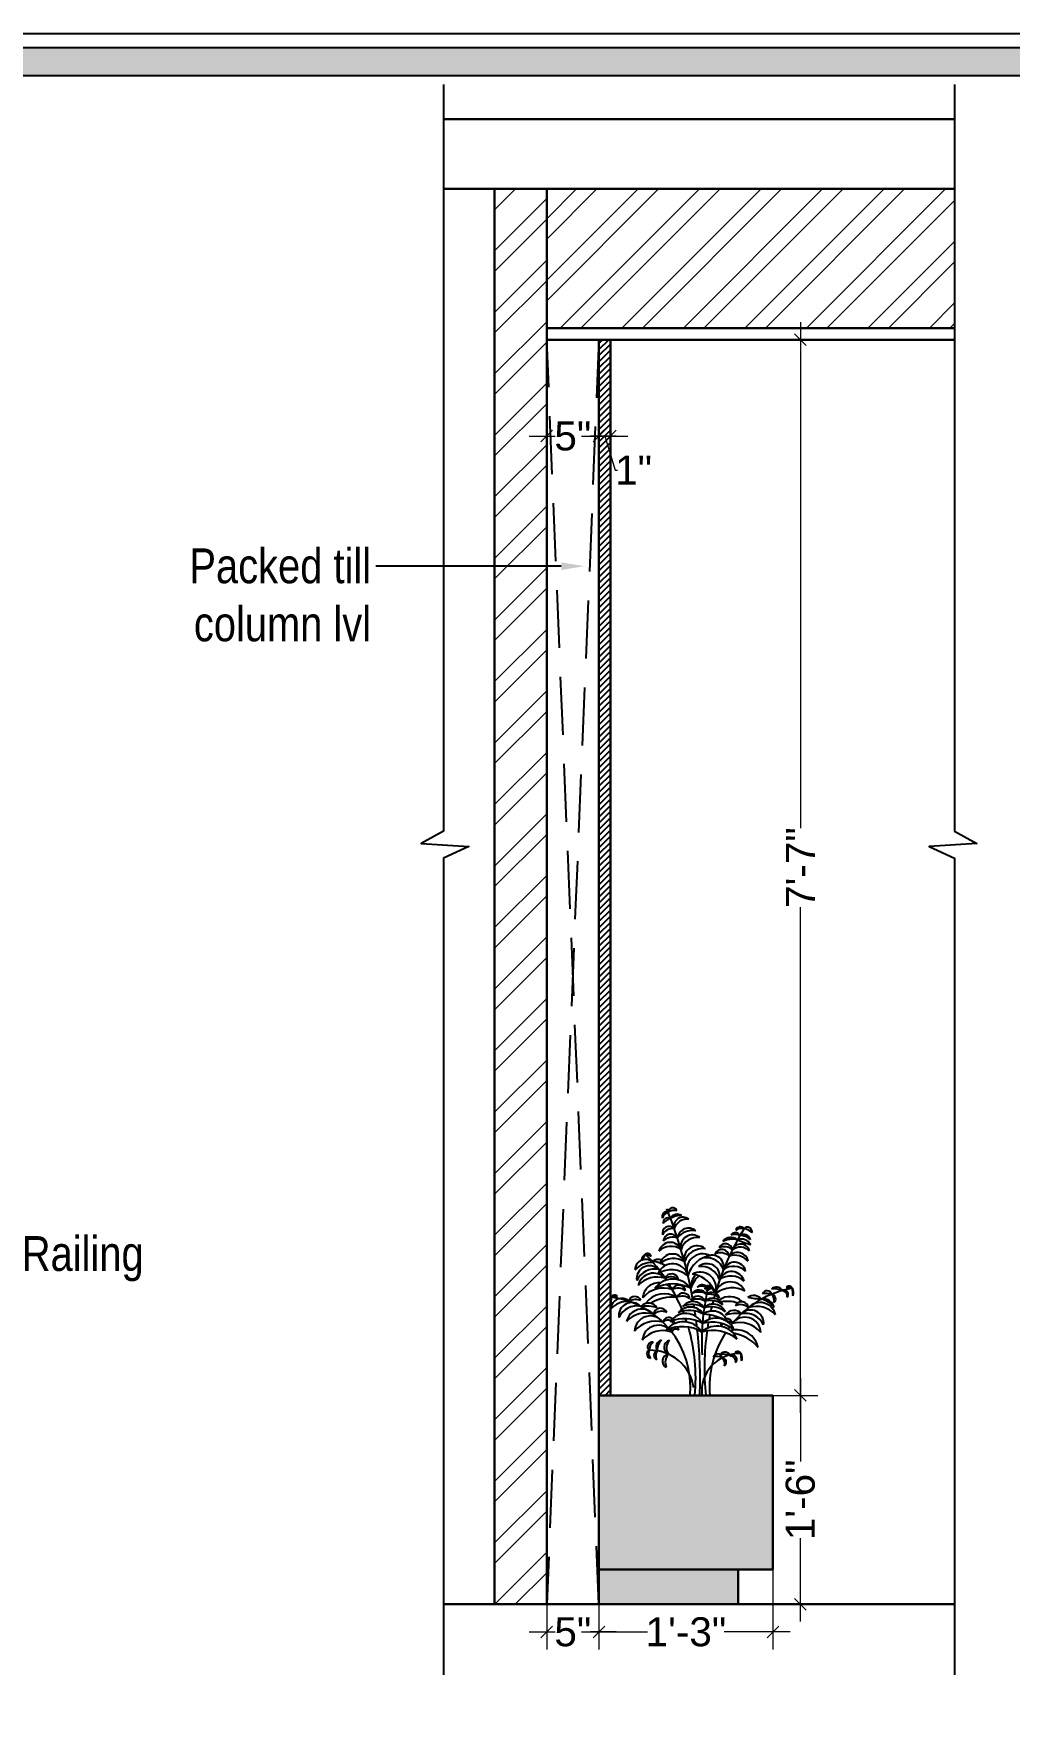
# Model space of a CAD drawing. Header units: millimetres. Extents: x 143362 to 145167, y -178521 to -176194.
# Drawn here: x 143572.3 to 143656.4, y -178404.4 to -178260.1 of the extents above; entities that cross this region are included whole.
import ezdxf
from ezdxf import colors
from ezdxf.entities.mleader import LeaderData, LeaderLine
from ezdxf.math import Vec2, Vec3

# ---------------------------------------------------------------- set-up
doc = ezdxf.new("R2010")
doc.units = ezdxf.units.MM
doc.header["$MEASUREMENT"] = 0
doc.header["$PDMODE"] = 2
doc.linetypes.add('00 . GROUND FLOOR$0$DASHED', pattern=[0.75, 0.5, -0.25])
doc.layers.get('Defpoints').update_dxf_attribs({"color": 220})
doc.layers.add('AR HATCH-7', color=7, linetype='Continuous')
doc.layers.add('CAY', color=94, linetype='Continuous')
for name, color, linetype, lineweight in [('FURNITURE', 32, 'Continuous', 9), ('FURNITURE-1', 252, 'Continuous', 13), ('GF FALSE CEILING', 6, 'Continuous', 35), ('NAME PLATE', 7, 'Continuous', 25), ('SECTION ( SLAB PLine )', 104, 'Continuous', 30), ('Text', 7, 'Continuous', 15), ('wall', 7, 'Continuous', 30)]:
    doc.layers.add(name, color=color, linetype=linetype, lineweight=lineweight)
doc.styles.add('Aerial', font='arial.ttf')
doc.styles.add('style4', font='ARIALN.TTF')
doc.dimstyles.new('Cn_BT_9 ( BOLD )', dxfattribs={"dimtxt": 2.5, "dimasz": 1, "dimexe": 1.5, "dimexo": 0, "dimgap": 0.09, "dimtad": 0, "dimdec": 0, "dimzin": 3, "dimdsep": 46, "dimlunit": 4, "dimtxsty": 'Aerial', "dimblk": 'OBLIQUE', "dimcen": 0.09, "dimdle": 1.5, "dimclrd": 1, "dimclre": 1, "dimclrt": 5, "dimadec": 0, "dimazin": 0, "dimtfac": 0.75, "dimtdec": 0, "dimtofl": 0, "dimtmove": 0, "dimatfit": 3, "dimldrblk": 'OBLIQUE', "dimfxl": 0, "dimtolj": 1, "dimtzin": 0, "dimlwd": 15, "dimlwe": 15, "dimarcsym": 0})

# ---------------------------------------------------------------- blocks, each defined once
blk = doc.blocks.new('PLANT6')
at = {"layer": 'CAY', "linetype": 'ByBlock', "lineweight": 25}
blk.add_line((-268.6, 393.4), (-246.6, 379.2), dxfattribs=at)
for centre, radius, start, end in [((-238.9, 642.6), 23.4, 68.50005, 208.61147), ((-218.9, 624.9), 41.1, 106.16032, 170.9512), ((-230.3, 606.7), 26.5, 59.66802, 188.42297), ((-206.2, 571), 59.6, 100.41265, 147.67833), ((-2509.7, -234), 2450, 10.37182, 21.9389), ((-205.7, 662.3), 24.7, 24.03683, 175.20377), ((-196.6, 608.3), 65.4, 78.17488, 121.06573), ((-181.4, 614.6), 38.6, 52.22698, 157.15934), ((-167.8, 562.7), 83, 83.06772, 126.31861), ((-150.7, 588.7), 48.5, 50.91536, 193.80242), ((-128.4, 553.4), 73.4, 83.56912, 161.14865), ((-224.5, 551.7), 36.8, 43.68472, 192.49155), ((-202.8, 511), 66.3, 85.74213, 150.43414), ((-216.3, 507.2), 40.5, 28.27313, 177.07996), ((-122.2, 519.9), 58.9, 48.69162, 173.65959), ((-102.7, 469.5), 96.5, 78.43398, 143.91723), ((-101, 480.2), 62.4, 50.91536, 193.80242), ((1389.2, -170.9), 1426, 148.4487, 163.18786), ((128.5, 529), 26.5, 23.49084, 152.2458), ((126.9, 485.9), 59.6, 64.23548, 111.50116), ((154.2, 562.8), 23.4, 32.32288, 172.43429), ((160, 536.7), 41.1, 69.98315, 134.77402), ((172.6, 506.5), 38.6, 16.04981, 120.98217), ((153, 456.5), 83, 46.89054, 90.14144), ((192.7, 559.1), 24.7, 347.85966, 139.0266), ((168.2, 510.1), 65.4, 41.99771, 84.88856), ((-219, 440.9), 62.4, 23.02293, 165.90998), ((-214.8, 387.3), 94.4, 55.67669, 133.25622), ((-205.2, 457.7), 72.9, 70.33054, 135.02255), ((-72.2, 434.8), 94.4, 83.56912, 161.14865), ((-75.6, 415.5), 69.3, 50.91536, 193.80242), ((-43.6, 365.1), 104.9, 83.56912, 161.14865), ((55.8, 424.6), 40.5, 7.50755, 156.31438), ((48.6, 374.4), 72.9, 49.56495, 114.25697), ((75.7, 459), 36.8, 7.50755, 156.31438), ((69.3, 413.4), 66.3, 49.56495, 114.25697), ((104.8, 473.4), 55.8, 50.9567, 142.04577), ((112.9, 402.4), 117.5, 76.68334, 116.31913), ((139.3, 390.1), 58.9, 12.51444, 137.48242), ((157.1, 445.4), 48.5, 14.73819, 157.62524), ((154.3, 403.6), 73.4, 47.39195, 124.97148), ((160, 462.9), 57.4, 29.27788, 110.37391), ((367.7, 1028.5), 560.1, 246.00302, 253.64877), ((-350.3, 354.9), 56.9, 46.50806, 177.70197), ((-315.2, 268.4), 127.8, 88.20986, 136.00017), ((-328.9, 309.1), 69.3, 45.39822, 188.28527), ((-301.9, 255.8), 104.9, 78.05198, 155.63151), ((-464.7, 488.9), 123.2, 318.12348, 336.60701), ((-328.8, 401.9), 44.5, 120.94962, 173.78088), ((-340.3, 423.2), 20.2, 12.52651, 124.04175), ((-1016.8, -215), 933.5, 33.63322, 44.55955), ((-370.9, 346.5), 95.4, 58.20719, 78.36107), ((-285.1, 358.9), 53, 68.48833, 125.8552), ((-330.3, 222.1), 180.3, 71.36598, 85.50565), ((-206.3, 304), 84.6, 14.61597, 155.49816), ((-206.7, 371.9), 69.3, 23.02293, 165.90998), ((-202, 312.4), 104.9, 55.67669, 133.25622), ((-46.1, 357.3), 84.6, 61.32719, 202.20938), ((14.7, 289.3), 143.7, 98.05741, 165.47916), ((-23.4, 320.3), 69.3, 346.84575, 129.73281), ((-54.8, 269.5), 104.9, 19.49952, 97.07905), ((4.3, 372.5), 62.4, 346.84575, 129.73281), ((-24, 326.7), 94.4, 19.49952, 97.07905), ((122.7, 334.5), 62.4, 14.73819, 157.62524), ((119.1, 280.9), 94.4, 47.39195, 124.97148), ((125.3, 337.9), 96.5, 42.25681, 107.74005), ((-308, 254.7), 84.1, 42.51758, 167.48556), ((-288, 180.2), 137.9, 72.25995, 137.74319), ((-278.9, 201), 86.8, 84.42589, 175.33394), ((-205.1, 189.3), 117.9, 35.93894, 144.64871), ((-204.6, 72.8), 208.5, 62.94042, 117.64723), ((-214.1, 213.2), 143.7, 51.34618, 118.76794), ((-211.5, 298.6), 36.8, 10.68449, 159.49131), ((-215.4, 252.7), 66.3, 52.74189, 117.43391), ((-278.9, 201), 86.8, 35.57821, 62.94931), ((-1016.8, -215), 933.5, 22.73083, 32.04098), ((-173.8, 238.7), 36.8, 10.68449, 159.49131), ((8.2, 257.4), 117.9, 141.86604, 179.46767), ((24.2, 215.8), 140.5, 129.62094, 162.33298), ((-58.5, 259.3), 84.6, 347.88959, 119.32098), ((-118.5, 190.6), 143.7, 27.23973, 82.59076), ((-47.7, 241.4), 35.4, 50.73465, 141.33382), ((-49.6, 206.5), 62.6, 70.98418, 114.33234), ((-14.6, 251.6), 20.2, 63.24256, 174.75781), ((25.5, 179.4), 95.4, 108.92324, 129.07712), ((-6.9, 258.6), 11.1, 1.54553, 170.8062), ((102.3, 207.7), 84.6, 25.15001, 156.82806), ((108.2, 278.1), 69.3, 14.73819, 157.62524), ((104.2, 218.6), 104.9, 47.39195, 124.97148), ((414.3, 249), 20.2, 27.58981, 139.10505), ((-495, 187.9), 44.5, 149.31807, 202.14932), ((-655.9, 199.9), 123.2, 346.49193, 4.97546), ((-478.7, 147.6), 56.9, 46.50806, 177.70197), ((-443.5, 61.1), 127.8, 88.20986, 136.00017), ((-515.3, 201.3), 20.2, 40.89495, 152.41019), ((-505.7, 119.2), 95.4, 86.57563, 106.72951), ((-595.1, -269), 483.6, 354.77972, 82.6513), ((-424, 112.4), 69.3, 45.39822, 188.28527), ((-406.9, 181.1), 33.6, 20.41872, 166.57721), ((-403.5, 126.5), 72, 67.00619, 119.98974), ((-335.3, 126.9), 53, 30.58155, 138.85634), ((-254.8, 114.2), 145.1, 71.27021, 139.64194), ((-251.6, 111.4), 117.9, 55.52608, 145.48173), ((-212, 1.8), 208.5, 82.52756, 122.11549), ((-177.7, 192.7), 66.3, 52.74189, 117.43391), ((-150.4, 195.7), 36.8, 10.68449, 159.49131), ((-154.4, 149.7), 66.3, 52.74189, 117.43391), ((-97.5, 116.7), 70.7, 32.62406, 141.33382), ((-73.2, 170.9), 44.8, 24.49788, 146.90872), ((-78.3, 103.1), 97.8, 62.03394, 109.37265), ((-65, 201.6), 47.2, 32.62406, 141.33382), ((-67.4, 155.1), 83.4, 59.62553, 114.33234), ((-2509.7, -234), 2450, 9.90596, 10.17785), ((1203.2, -25.2), 1254.1, 167.52704, 183.23365), ((7.9, 146.5), 58.9, 24.35553, 133.06529), ((-3.5, 89.3), 104.3, 51.35701, 106.06381), ((1.6, 190.2), 45.6, 19.98945, 126.07918), ((-18.8, 123.4), 103.8, 52.49154, 93.57709), ((-4.9, 240.9), 20.2, 63.24256, 174.75781), ((35.1, 168.7), 95.4, 108.92324, 129.07712), ((1203.2, -25.2), 1254.1, 166.83374, 167.07636), ((110.1, 321.8), 123.2, 210.6773, 229.16083), ((-13.7, 218.2), 44.5, 13.50344, 66.33469), ((1389.2, -170.9), 1426, 165.23043, 166.01565), ((1389.2, -170.9), 1426, 164.0715, 164.71247), ((111.2, 117), 143.7, 61.88023, 125.43296), ((97.6, 115.5), 97.8, 48.04732, 124.05657), ((85.6, 20.6), 168, 71.44892, 101.42961), ((525.1, -267.9), 534.4, 100.0111, 141.7818), ((162.1, 150.3), 36.8, 7.50755, 156.31438), ((225.7, 162.3), 57.4, 42.02988, 123.12592), ((303.5, 759.7), 560.1, 258.75502, 266.40077), ((260.6, 98.3), 84.1, 12.51444, 137.48242), ((279.4, 146), 55.8, 10.35802, 101.44709), ((239.3, 86.8), 117.5, 36.08466, 75.72045), ((297.2, 220.1), 24.7, 10.241, 161.40794), ((293.2, 165.5), 65.4, 64.37905, 107.2699), ((346.7, 229.3), 35.9, 26.13976, 137.07136), ((336.1, 157.6), 97.4, 63.92679, 99.28432), ((320, 201.1), 23.4, 306.17479, 86.28621), ((294.3, 193.7), 41.1, 343.83506, 48.62593), ((389.2, 226.2), 21.5, 312.38856, 118.48749), ((375.6, 216.5), 28.8, 347.57654, 83.29951), ((404.7, 166.9), 95.4, 73.27049, 93.42437), ((554.9, 247.6), 123.2, 175.02454, 193.50807), ((394, 235.6), 44.5, 337.85068, 30.68193), ((-397, 59.1), 104.9, 78.05198, 155.63151), ((-369.6, 63.1), 84.1, 42.51758, 167.48556), ((-349.7, -11.4), 137.9, 72.25995, 137.74319), ((-324.8, 26), 84.6, 36.99126, 177.87345), ((-348.6, -16.6), 180.3, 70.9311, 98.50679), ((-264.7, 69.5), 66.3, 65.74303, 130.43505), ((-271.1, 115.1), 36.8, 23.68563, 172.49245), ((-227.4, 72.5), 30.1, 47.27522, 171.50547), ((-136.1, 23), 100.8, 28.13794, 145.81993), ((-142.1, -91.4), 187.7, 59.62553, 114.33234), ((-111.9, 75.8), 82.5, 32.62406, 141.33382), ((-116.2, -5.7), 146, 59.62553, 114.33234), ((-101.2, 46.9), 125.1, 59.62553, 114.33234), ((-1016.8, -215), 933.5, 21.24257, 22.08179), ((-1016.8, -215), 933.5, 18.29226, 19.47473), ((-2509.7, -234), 2450, 9.14994, 9.53462), ((-2509.7, -234), 2450, 8.05231, 8.72347), ((25.2, -7), 106.1, 24.35553, 133.06529), ((7.2, 54.3), 82.5, 18.28276, 126.99252), ((-55.1, -145), 265.6, 58.01116, 87.26412), ((10.4, 103.2), 70.7, 24.35553, 133.06529), ((-3.3, 34.6), 125.1, 51.35701, 106.06381), ((1389.2, -170.9), 1426, 168.38336, 169.36705), ((1389.2, -170.9), 1426, 166.59939, 167.56507), ((81.7, 66), 30.1, 122.04243, 122.93988), ((121.4, 87.6), 53, 41.14366, 149.41845), ((134.6, -55.9), 180.3, 81.49321, 109.0689), ((81.7, 66), 30.1, 8.49453, 96.05226), ((179.1, 19.5), 84.6, 2.12655, 143.00875), ((155.6, 104.7), 66.3, 49.56495, 114.25697), ((210, 73.1), 69.3, 351.71473, 134.60178), ((183, 19.8), 104.9, 24.36849, 101.94802), ((240.6, 23.8), 137.9, 42.25681, 107.74005), ((-297.4, -61), 143.7, 73.72147, 141.14323), ((-281.5, -25.8), 86.8, 35.57821, 175.33394), ((-257.5, -112.7), 145.1, 71.27021, 139.64194), ((-231.4, 52.9), 35.3, 25.62517, 136.98562), ((-149.2, -38.4), 117.9, 32.62406, 141.33382), ((-155.3, -154.8), 208.5, 59.62553, 114.33234), ((-193.6, 34.8), 20, 144.01357, 210.16648), ((-188.7, 17.8), 23.3, 49.87718, 162.75225), ((-227.4, 72.5), 30.1, 353.52918, 28.41744), ((-193.6, 34.8), 20, 2.46296, 58.83727), ((-1016.8, -215), 933.5, 353.97693, 16.56208), ((-2509.7, -234), 2450, 6.7654, 7.50406), ((-2509.7, -234), 2450, 358.1531, 6.36486), ((30.6, -61), 117.9, 24.35553, 133.06529), ((7.8, -175.2), 208.5, 51.35701, 106.06381), ((4.7, -109.8), 187.7, 51.35701, 106.06381), ((1389.2, -170.9), 1426, 171.85886, 185.71977), ((1389.2, -170.9), 1426, 169.99825, 171.27948), ((525.1, -267.9), 534.4, 147.16911, 184.83694), ((81.7, 66), 30.1, 168.94461, 194.47976), ((85.7, 46.4), 35.3, 138.49274, 159.95991), ((86.9, -188), 208.5, 91.88962, 93.26556), ((85.7, 46.4), 35.3, 43.01438, 93.62114), ((525.1, -267.9), 534.4, 143.07881, 144.64535), ((134.4, -81.7), 117.9, 11.55728, 105.41227), ((151.7, -67.5), 143.7, 38.85677, 106.27853), ((86.9, -188), 208.5, 38.55875, 81.42242), ((-319.9, -92.2), 23.4, 121.42617, 261.53759), ((-315.6, -53.8), 24.7, 76.96296, 228.12989), ((-293.8, -86.9), 41.1, 159.08644, 223.87732), ((-267.1, -79.1), 65.4, 131.101, 173.99185), ((-325, -306.1), 234, 8.40728, 91.73873), ((-279.1, -99.3), 26.5, 112.59414, 241.34909), ((-236.1, -101.6), 59.6, 153.33877, 200.60445), ((-255.9, -55.5), 38.6, 105.1531, 210.08546), ((-206.2, -76), 83, 135.99383, 179.24473), ((-213.5, -57.1), 38.8, 103.84148, 246.72854), ((-180.2, -59.9), 58.8, 136.49525, 214.07477), ((72.6, -118.6), 35.9, 26.13976, 137.07136), ((140.1, -99), 20.2, 27.58981, 139.10505), ((130.6, -181), 95.4, 73.27049, 93.42437), ((-224.6, -129.4), 36.8, 96.61084, 245.41767), ((-179.1, -136.6), 66.3, 138.66825, 203.36026), ((150.8, -291.6), 202.1, 87.93921, 186.08754), ((33.5, -116.5), 24.7, 10.241, 161.40794), ((29.5, -171.2), 65.4, 64.37905, 107.2699), ((62, -190.3), 97.4, 63.92679, 99.28432), ((56.2, -135.5), 23.4, 306.17479, 86.28621), ((30.6, -143), 41.1, 343.83506, 48.62593), ((115, -121.7), 21.5, 312.38856, 118.48749), ((101.4, -131.4), 28.8, 347.57654, 83.29951), ((280.7, -100.3), 123.2, 175.02454, 193.50807), ((119.8, -112.3), 44.5, 337.85068, 30.68193)]:
    blk.add_arc(centre, radius, start, end, dxfattribs=at)
blk = doc.blocks.new('_Oblique')
at = {"layer": 'wall', "color": 0, "lineweight": -2}
blk.add_line((-0.5, -0.5), (0.5, 0.5), dxfattribs=at)
blk = doc.blocks.new('*D59')
at = {"layer": 'Defpoints', "color": 0, "ltscale": 10, "transparency": 16777216}
for p in [(143616.5, -178395.49), (143621, -178395.51), (143621, -178397.88)]:
    blk.add_point(p, dxfattribs=at)
at = {"layer": 'FURNITURE', "color": 1, "lineweight": 15, "ltscale": 10, "transparency": 16777216}
for p, q in [((143616.5, -178395.49), (143616.5, -178399.38)), ((143621, -178395.51), (143621, -178399.38)), ((143615, -178397.88), (143617.22, -178397.88)), ((143622.5, -178397.88), (143620.28, -178397.88))]:
    blk.add_line(p, q, dxfattribs=at)
at = {"layer": 'FURNITURE', "color": 1, "lineweight": 15, "ltscale": 10, "transparency": 16777216, "rotation": 180}
blk.add_blockref('_Oblique', (143616.5, -178397.88), dxfattribs=at)
at = {"layer": 'FURNITURE', "color": 1, "lineweight": 15, "ltscale": 10, "transparency": 16777216}
blk.add_blockref('_Oblique', (143621, -178397.88), dxfattribs=at)
at = {"layer": 'FURNITURE', "color": 5, "lineweight": 30, "ltscale": 10, "transparency": 16777216, "insert": (143618.75, -178397.88), "char_height": 2.5, "attachment_point": 5, "style": 'Aerial'}
blk.add_mtext('\\A1;5"', dxfattribs=at)
blk = doc.blocks.new('*D60')
at = {"layer": 'Defpoints', "color": 0, "ltscale": 10, "transparency": 16777216}
for p in [(143636, -178392.49), (143621, -178395.51), (143636, -178397.88)]:
    blk.add_point(p, dxfattribs=at)
at = {"layer": 'FURNITURE', "color": 1, "lineweight": 15, "ltscale": 10, "transparency": 16777216}
for p, q in [((143636, -178392.49), (143636, -178399.38)), ((143621, -178395.51), (143621, -178399.38)), ((143619.5, -178397.88), (143625.2, -178397.88)), ((143637.5, -178397.88), (143631.79, -178397.88))]:
    blk.add_line(p, q, dxfattribs=at)
at = {"layer": 'FURNITURE', "color": 1, "lineweight": 15, "ltscale": 10, "transparency": 16777216, "rotation": 180}
blk.add_blockref('_Oblique', (143621, -178397.88), dxfattribs=at)
at = {"layer": 'FURNITURE', "color": 1, "lineweight": 15, "ltscale": 10, "transparency": 16777216}
blk.add_blockref('_Oblique', (143636, -178397.88), dxfattribs=at)
at = {"layer": 'FURNITURE', "color": 5, "lineweight": 30, "ltscale": 10, "transparency": 16777216, "insert": (143628.5, -178397.88), "char_height": 2.5, "attachment_point": 5, "style": 'Aerial'}
blk.add_mtext('\\A1;1\'-3"', dxfattribs=at)
blk = doc.blocks.new('*D61')
at = {"layer": 'Defpoints', "color": 0, "ltscale": 10, "transparency": 16777216}
for p in [(143635, -178377.49), (143638.37, -178377.49), (143635, -178395.49)]:
    blk.add_point(p, dxfattribs=at)
at = {"layer": 'FURNITURE', "color": 1, "lineweight": 15, "ltscale": 10, "transparency": 16777216}
for p, q in [((143638.37, -178375.99), (143638.37, -178383.19)), ((143635, -178377.49), (143639.87, -178377.49)), ((143638.37, -178396.99), (143638.37, -178389.78)), ((143635, -178395.49), (143639.87, -178395.49))]:
    blk.add_line(p, q, dxfattribs=at)
for p, rotation in [((143638.37, -178377.49), 90), ((143638.37, -178395.49), 270)]:
    blk.add_blockref('_Oblique', p, dxfattribs=dict(at, rotation=rotation))
at = {"layer": 'FURNITURE', "color": 5, "lineweight": 30, "ltscale": 10, "transparency": 16777216, "insert": (143638.37, -178386.49), "char_height": 2.5, "attachment_point": 5, "rotation": 90, "style": 'Aerial'}
blk.add_mtext('\\A1;1\'-6"', dxfattribs=at)
blk = doc.blocks.new('LAYOUT FILE')
at = {"layer": 'NAME PLATE', "true_color": 0xd39e00}
h = blk.add_hatch(color=42, dxfattribs=at)
h.paths.add_polyline_path([(3346889.83, -513806.18), (3346889.83, -514260.7), (3347535.56, -514260.7), (3347535.56, -513806.18)])
h.paths.add_polyline_path([(3346894.36, -513810.71), (3347531.03, -513810.71), (3347531.03, -514256.17), (3346894.36, -514256.17)], flags=16)
at = {"layer": 'NAME PLATE', "color": 42, "true_color": 0xd39e00}
for points in [[(3346887.56, -513803.91), (3347537.83, -513803.91), (3347537.83, -514262.96), (3346887.56, -514262.96)], [(3346889.83, -513806.18), (3347535.56, -513806.18), (3347535.56, -514260.7), (3346889.83, -514260.7)], [(3346894.36, -513810.71), (3347531.03, -513810.71), (3347531.03, -514256.17), (3346894.36, -514256.17)]]:
    blk.add_lwpolyline(points, close=True, dxfattribs=at)
blk = doc.blocks.new('*D98')
at = {"layer": 'Defpoints', "color": 0, "ltscale": 10, "transparency": 16777216}
for p in [(143616.5, -178292.41), (143621, -178292.43), (143621, -178294.8)]:
    blk.add_point(p, dxfattribs=at)
at = {"layer": 'FURNITURE', "color": 1, "lineweight": 15, "ltscale": 10, "transparency": 16777216}
for p, q in [((143616.5, -178292.41), (143616.5, -178296.3)), ((143621, -178292.43), (143621, -178296.3)), ((143615, -178294.8), (143617.22, -178294.8)), ((143622.5, -178294.8), (143620.28, -178294.8))]:
    blk.add_line(p, q, dxfattribs=at)
at = {"layer": 'FURNITURE', "color": 1, "lineweight": 15, "ltscale": 10, "transparency": 16777216, "rotation": 180}
blk.add_blockref('_Oblique', (143616.5, -178294.8), dxfattribs=at)
at = {"layer": 'FURNITURE', "color": 1, "lineweight": 15, "ltscale": 10, "transparency": 16777216}
blk.add_blockref('_Oblique', (143621, -178294.8), dxfattribs=at)
at = {"layer": 'FURNITURE', "color": 5, "lineweight": 30, "ltscale": 10, "transparency": 16777216, "insert": (143618.75, -178294.8), "char_height": 2.5, "attachment_point": 5, "style": 'Aerial'}
blk.add_mtext('\\A1;5"', dxfattribs=at)
blk = doc.blocks.new('*D99')
at = {"layer": 'Defpoints', "color": 0, "ltscale": 10, "transparency": 16777216}
for p in [(143621, -178292.43), (143622, -178292.91), (143622, -178294.8)]:
    blk.add_point(p, dxfattribs=at)
at = {"layer": 'FURNITURE', "color": 1, "lineweight": 15, "ltscale": 10, "transparency": 16777216}
for p, q in [((143621, -178292.43), (143621, -178296.3)), ((143622, -178292.91), (143622, -178296.3)), ((143619.5, -178294.8), (143623.5, -178294.8)), ((143621.5, -178294.8), (143622.41, -178297.72)), ((143622.41, -178297.72), (143622.59, -178297.72))]:
    blk.add_line(p, q, dxfattribs=at)
at = {"layer": 'FURNITURE', "color": 1, "lineweight": 15, "ltscale": 10, "transparency": 16777216, "rotation": 180}
blk.add_blockref('_Oblique', (143621, -178294.8), dxfattribs=at)
at = {"layer": 'FURNITURE', "color": 1, "lineweight": 15, "ltscale": 10, "transparency": 16777216}
blk.add_blockref('_Oblique', (143622, -178294.8), dxfattribs=at)
at = {"layer": 'FURNITURE', "color": 5, "lineweight": 30, "ltscale": 10, "transparency": 16777216, "insert": (143623.99, -178297.72), "char_height": 2.5, "attachment_point": 5, "style": 'Aerial'}
blk.add_mtext('\\A1;1"', dxfattribs=at)
blk = doc.blocks.new('*D107')
at = {"layer": 'Defpoints', "color": 0, "ltscale": 10, "transparency": 16777216}
for p in [(143635, -178286.49), (143638.37, -178286.49), (143635, -178377.49)]:
    blk.add_point(p, dxfattribs=at)
at = {"layer": 'FURNITURE', "color": 1, "lineweight": 15, "ltscale": 10, "transparency": 16777216}
for p, q in [((143638.37, -178284.99), (143638.37, -178328.59)), ((143635, -178286.49), (143639.87, -178286.49)), ((143638.37, -178378.99), (143638.37, -178335.39)), ((143635, -178377.49), (143639.87, -178377.49))]:
    blk.add_line(p, q, dxfattribs=at)
for p, rotation in [((143638.37, -178286.49), 90), ((143638.37, -178377.49), 270)]:
    blk.add_blockref('_Oblique', p, dxfattribs=dict(at, rotation=rotation))
at = {"layer": 'FURNITURE', "color": 5, "lineweight": 30, "ltscale": 10, "transparency": 16777216, "insert": (143638.37, -178331.99), "char_height": 2.5, "attachment_point": 5, "rotation": 90, "style": 'Aerial'}
blk.add_mtext('\\A1;7\'-7"', dxfattribs=at)

msp = doc.modelspace()

# ---------------------------------------------------------------- hatches: boundary and pattern name
at = {"layer": 'AR HATCH-7', "lineweight": 0, "true_color": 0x939598, "transparency": 33554687}
h = msp.add_hatch(dxfattribs=at)
h.set_pattern_fill('ANSI32', color=252, scale=10)
h.set_pattern_definition([(45, (-3086.4595, -2568.4177), (-2.65165043, 2.65165043), []), (45, (-3084.6917, -2568.4177), (-2.65165043, 2.65165043), [])])
h.paths.add_polyline_path([(143616.5, -178279.49), (143616.5, -178273.49), (143612, -178273.49), (143612, -178395.49), (143616.5, -178395.49)])
at = {"layer": 'AR HATCH-7', "lineweight": 30, "ltscale": 10, "true_color": 0xcbc7b9}
h = msp.add_hatch(color=9, dxfattribs=at)
h.dxf.hatch_style = 1
h.paths.add_polyline_path([(143636, -178377.49), (143621, -178377.49), (143621, -178392.49), (143633, -178392.49), (143636, -178392.49)])
h.paths.add_polyline_path([(143633, -178392.49), (143621, -178392.49), (143621, -178395.49), (143633, -178395.49)])
at = {"layer": 'FURNITURE', "lineweight": 25, "transparency": 33554534}
h = msp.add_hatch(dxfattribs=at)
h.set_pattern_fill('ANSI31', color=256, scale=3)
h.set_pattern_definition([(45, (-3086.45947, -2568.4177), (-0.26516504294, 0.26516504294), [])])
h.paths.add_polyline_path([(143621, -178377.49), (143622, -178377.49), (143622, -178286.49), (143621, -178286.49)])
at = {"layer": 'FURNITURE-1', "lineweight": 0, "transparency": 33554572}
h = msp.add_hatch(dxfattribs=at)
h.set_pattern_fill('ANSI32', color=6, scale=10)
h.set_pattern_definition([(45, (9094.7286, 5124.4513), (-2.65165043, 2.65165043), []), (45, (9096.4964, 5124.4513), (-2.65165043, 2.65165043), [])])
h.paths.add_polyline_path([(143651.66, -178285.49), (143651.66, -178273.49), (143616.5, -178273.49), (143616.5, -178285.49)])

# ---------------------------------------------------------------- linework, layer by layer
at = {"layer": 'FURNITURE', "linetype": '00 . GROUND FLOOR$0$DASHED', "lineweight": 25, "ltscale": 10}
for p, q in [((143621, -178395.49), (143616.5, -178286.49)), ((143621, -178286.49), (143616.5, -178395.49))]:
    msp.add_line(p, q, dxfattribs=at)
at = {"layer": 'FURNITURE', "color": 252, "lineweight": 25, "true_color": 0x939598, "transparency": 33554687}
for points in [[(143607.6, -178264.49), (143607.6, -178328.85), (143605.68, -178329.91), (143609.8, -178330.16), (143607.6, -178331.18), (143607.6, -178401.58)], [(143651.66, -178264.49), (143651.66, -178328.85), (143653.58, -178329.91), (143649.46, -178330.16), (143651.66, -178331.18), (143651.66, -178401.58)]]:
    msp.add_lwpolyline(points, dxfattribs=at)
at = {"layer": 'FURNITURE', "lineweight": 30, "ltscale": 10}
for points in [[(143616.5, -178286.49), (143621, -178286.49), (143621, -178395.49), (143616.5, -178395.49)], [(143621, -178377.49), (143622, -178377.49), (143622, -178286.49), (143621, -178286.49)], [(143621, -178392.49), (143633, -178392.49), (143633, -178395.49), (143621, -178395.49)]]:
    msp.add_lwpolyline(points, close=True, dxfattribs=at)
msp.add_lwpolyline([(143636, -178377.49), (143636, -178392.49), (143621, -178392.49), (143621, -178377.49), (143636, -178377.49)], dxfattribs=at)
at = {"layer": 'GF FALSE CEILING', "lineweight": 30}
for p, q in [((143616.5, -178285.49), (143651.66, -178285.49)), ((143616.5, -178286.49), (143651.66, -178286.49))]:
    msp.add_line(p, q, dxfattribs=at)
at = {"layer": 'SECTION ( SLAB PLine )', "color": 1}
for p, q in [((143607.6, -178267.49), (143651.66, -178267.49)), ((143607.6, -178273.49), (143651.66, -178273.49)), ((143651.66, -178395.49), (143607.6, -178395.49))]:
    msp.add_line(p, q, dxfattribs=at)
at = {"layer": 'wall', "lineweight": 30}
for p, q in [((143612, -178273.49), (143612, -178395.49)), ((143616.5, -178273.49), (143616.5, -178395.49))]:
    msp.add_line(p, q, dxfattribs=at)

# ---------------------------------------------------------------- block references
at = {"layer": 'CAY', "xscale": 0.01616937716557668, "yscale": 0.01616937716557668, "zscale": 0.01616937716557668}
msp.add_blockref('PLANT6', (143630.69, -178372.43), dxfattribs=at)
at = {"layer": 'NAME PLATE', "lineweight": 0, "xscale": 0.535382353728937, "yscale": 0.535382353728937, "zscale": 0.535382353728937}
msp.add_blockref('LAYOUT FILE', (-1648441.88, 96821.46, 0.13), dxfattribs=at)

# ---------------------------------------------------------------- dimensions: what is measured, and where the dimension line sits
at = {"layer": 'FURNITURE', "lineweight": 30, "ltscale": 10}
for base, p1, p2, picture, middle in [((143638.37, -178286.49), (143635, -178377.49), (143635, -178286.49), '*D107', (143638.37, -178331.99)), ((143638.37, -178377.49), (143635, -178395.49), (143635, -178377.49), '*D61', (143638.37, -178386.49))]:
    dim = msp.add_linear_dim(base=base, p1=p1, p2=p2, angle=90, dimstyle='Cn_BT_9 ( BOLD )', override={"dimtmove": 1}, dxfattribs=at)
    dim.commit()
    dim.dimension.update_dxf_attribs({"geometry": picture, "text_midpoint": middle})
for base, p1, p2, picture, middle in [((143620.9999, -178294.7952), (143616.4991, -178292.4063), (143620.9999, -178292.4269), '*D98', (143618.7495, -178294.7952)), ((143620.9999, -178397.877), (143616.4991, -178395.4881), (143620.9999, -178395.5087), '*D59', (143618.7495, -178397.877))]:
    dim = msp.add_linear_dim(base=base, p1=p1, p2=p2, dimstyle='Cn_BT_9 ( BOLD )', dxfattribs=at)
    dim.commit()
    dim.dimension.update_dxf_attribs({"geometry": picture, "text_midpoint": middle})
dim = msp.add_linear_dim(base=(143622, -178294.8), p1=(143621, -178292.43), p2=(143622, -178292.91), dimstyle='Cn_BT_9 ( BOLD )', override={"dimtmove": 1}, dxfattribs=at)
dim.commit()
dim.dimension.update_dxf_attribs({"geometry": '*D99', "text_midpoint": (143622.68, -178297.72), "dimtype": 160})
dim = msp.add_linear_dim(base=(143636, -178397.88), p1=(143621, -178395.51), p2=(143636, -178392.49), dimstyle='Cn_BT_9 ( BOLD )', override={"dimtmove": 1}, dxfattribs=at)
dim.commit()
dim.dimension.update_dxf_attribs({"geometry": '*D60', "text_midpoint": (143628.5, -178397.88)})

# ---------------------------------------------------------------- leaders
at = {"layer": 'Text', "color": 1, "lineweight": 0, "ltscale": 20}
ml = msp.add_multileader_mtext('Standard', dxfattribs=at)
ml.set_content('Packed till \\Pcolumn lvl', color=1, style='style4')
ml.set_leader_properties()
ml.build(insert=Vec2(0, 0))
ml.multileader.update_dxf_attribs({"dogleg_length": 2.02, "arrow_head_size": 2})
ctx = ml.context
ctx.base_point, ctx.char_height, ctx.arrow_head_size, ctx.landing_gap_size, ctx.plane_origin = Vec3(143585.81, -178306.01), 3, 2, 0.4, Vec3(143655.99, -178306.01)
ctx.text_align_type = 2
notes = []
notes.append((ctx, [(0, (1, 1, 0), (143603.78, -178306.01), (-1, 0), 2.02, [(0, [(143619.75, -178306.01)], 0, [])])]))
ctx.mtext.insert, ctx.mtext.alignment = Vec3(143601.36, -178304.48), 3
ml = msp.add_multileader_mtext('Standard', dxfattribs=at)
ml.set_content('Railing', color=1, style='style4')
ml.set_leader_properties()
ml.build(insert=Vec2(0, 0))
ml.multileader.update_dxf_attribs({"dogleg_length": 2.02, "arrow_head_size": 2})
ctx = ml.context
ctx.base_point, ctx.char_height, ctx.arrow_head_size, ctx.landing_gap_size, ctx.plane_origin = Vec3(143570.85, -178365.7), 3, 2, 0.4, Vec3(143519.39, -178365.7)
notes.append((ctx, [(0, (1, 1, 0), (143568.82, -178365.7), (1, 0), 2.02, [(0, [(143564.64, -178365.7)], 0, [])])]))
ctx.mtext.insert = Vec3(143571.25, -178363.76)
for ctx, leaders in notes:
    for number, flags, end, landing, length, lines in leaders:
        leader = LeaderData()
        leader.index, (leader.has_last_leader_line, leader.has_dogleg_vector, leader.attachment_direction) = number, flags
        leader.last_leader_point, leader.dogleg_vector, leader.dogleg_length = Vec3(end), Vec3(landing), length
        for number, points, colour, breaks in lines:
            line = LeaderLine()
            line.index, line.vertices, line.color, line.breaks = number, Vec3.list(points), colors.encode_raw_color(colour), breaks
            leader.lines.append(line)
        ctx.leaders.append(leader)

doc.saveas('drawing.dxf')
